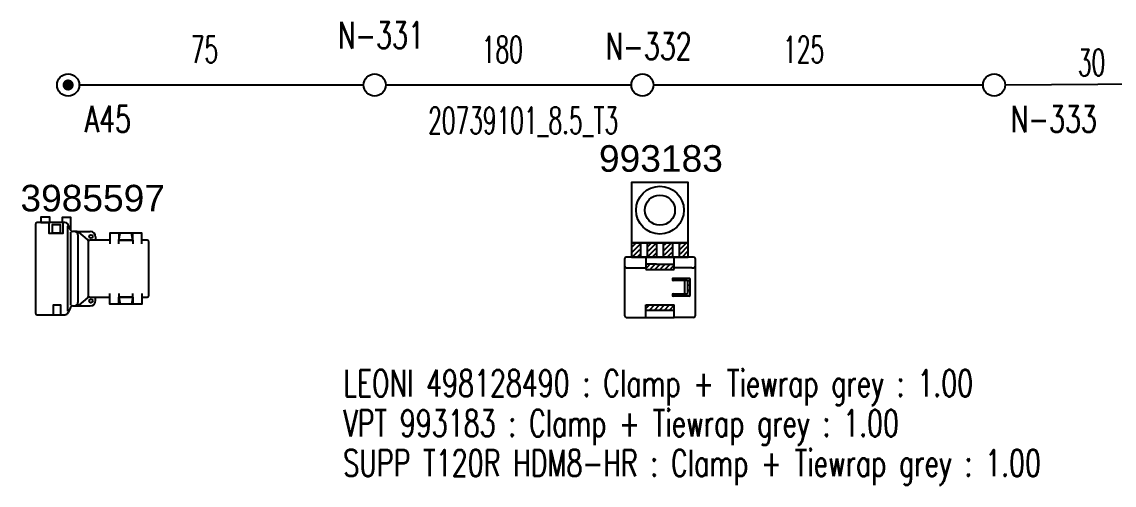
# Model space of a CAD drawing. Header units: millimetres. Extents: x -78 to 6757, y -2226 to 2184.
# Drawn here: x 95.7 to 342.3, y 985.7 to 1090.2 of the extents above; entities that cross this region are included whole.
import ezdxf

# ---------------------------------------------------------------- set-up
doc = ezdxf.new("R2010")
doc.units = ezdxf.units.MM
doc.layers.add('LAYER_0', color=7, linetype='Continuous')
doc.styles.add('HS-BUNDLE-DIMENSION', font='ROMANS.SHX', dxfattribs={"width": 0.6, "height": 6})
doc.styles.add('HS-NODE', font='ROMANS.SHX', dxfattribs={"width": 0.7, "height": 6})
doc.styles.add('HS-PART-NO', font='ROMANS.SHX', dxfattribs={"width": 0.7, "height": 6})
doc.styles.get("Standard").update_dxf_attribs({"font": 'TIMES.TTF'})
doc.linetypes.add('20739101', pattern='A,0.0001,-0.2,[132,ltypeshp.shx,S=0.2,R=0,X=-0.2,Y=0],-0.2', length=0.4001)
doc.linetypes.add('ZIPPED_TUBE', pattern='A,0.0001,-0.25,["~",Standard,S=1,R=0,X=-0.3,Y=-0.6],-0.25', length=0.5001)

# ---------------------------------------------------------------- blocks, each defined once
blk = doc.blocks.new('498128490')
at = {"layer": 'LAYER_0', "color": 7}
for points in [[(14.28, 16.68), (14.28, 30.28), (1.48, 30.28), (1.48, 16.68)], [(14.28, 16.68), (1.48, 16.68)], [(1.48, 16.68), (1.48, 13.48)], [(1.48, 16.68), (3.48, 16.68)], [(1.62, 15.77), (2.39, 16.54)], [(3.34, 16.35), (1.62, 14.63)], [(1.74, 13.62), (3.34, 15.22)], [(3.48, 16.68), (3.48, 13.48)], [(3.48, 16.68), (5.08, 16.68)], [(5.08, 16.68), (3.48, 16.68)], [(5.08, 16.68), (7.08, 16.68)], [(5.08, 13.48), (5.08, 16.68)], [(6.92, 16.54), (5.22, 14.84)], [(5.22, 15.97), (5.79, 16.54)], [(5.22, 13.71), (6.94, 15.42)], [(7.08, 16.68), (7.08, 13.48)], [(8.68, 16.68), (7.08, 16.68)], [(7.08, 16.68), (8.68, 16.68)], [(8.68, 13.48), (8.68, 16.68)], [(8.68, 16.68), (10.68, 16.68)], [(9.19, 16.54), (8.82, 16.18)], [(8.82, 15.05), (10.31, 16.54)], [(10.54, 15.63), (8.82, 13.92)], [(10.68, 16.68), (10.68, 13.48)], [(10.68, 16.68), (12.28, 16.68)], [(12.28, 16.68), (10.68, 16.68)], [(12.28, 13.48), (12.28, 16.68)], [(12.28, 16.68), (14.28, 16.68)], [(12.58, 16.54), (12.42, 16.38)], [(12.42, 15.26), (13.71, 16.54)], [(14.14, 15.84), (12.42, 14.12)], [(14.28, 13.48), (14.28, 16.68)], [(-0.12, 13.08), (-0.12, 12.68)], [(-0.12, 12.68), (-0.12, 11.88)], [(0.68, 13.48), (0.28, 13.48)], [(1.48, 13.48), (0.68, 13.48)], [(1.48, 13.48), (5.08, 13.48)], [(3.48, 13.48), (1.48, 13.48)], [(3.34, 14.09), (2.87, 13.62)], [(8.68, 13.48), (3.48, 13.48)], [(3.48, 13.48), (5.08, 13.48)], [(4.68, 13.48), (4.68, 11.88)], [(5.08, 13.48), (7.08, 13.48)], [(6.94, 14.3), (6.27, 13.62)], [(7.08, 13.48), (14.28, 13.48)], [(7.08, 13.48), (8.68, 13.48)], [(10.68, 13.48), (8.68, 13.48)], [(9.66, 13.62), (10.54, 14.5)], [(10.68, 13.48), (12.28, 13.48)], [(12.28, 13.48), (10.68, 13.48)], [(11.08, 11.88), (11.08, 13.48)], [(14.28, 13.48), (12.28, 13.48)], [(13.05, 13.62), (14.14, 14.71)], [(14.14, 13.58), (14.19, 13.62)], [(15.08, 13.48), (14.28, 13.48)], [(15.48, 13.48), (15.08, 13.48)], [(15.88, 12.68), (15.88, 13.08)], [(15.88, 11.88), (15.88, 12.68)], [(-0.12, 11.88), (-0.12, 11.48)], [(-0.12, 11.48), (-0.12, 0.68)], [(0.28, 11.08), (0.68, 11.08)], [(0.68, 11.08), (4.68, 11.08)], [(7.08, 11.88), (4.68, 11.88)], [(4.68, 11.88), (4.68, 10.68)], [(4.68, 10.68), (11.08, 10.68)], [(4.82, 11.05), (5.51, 11.74)], [(6.64, 11.74), (5.73, 10.82)], [(6.86, 10.82), (7.78, 11.74)], [(7.08, 11.88), (11.08, 11.88)], [(8.91, 11.74), (7.99, 10.82)], [(9.12, 10.82), (10.03, 11.74)], [(10.94, 11.51), (10.25, 10.82)], [(11.08, 10.68), (11.08, 11.88)], [(15.08, 11.08), (11.08, 11.08)], [(15.08, 11.08), (15.48, 11.08)], [(15.88, 11.48), (15.88, 11.88)], [(15.88, 0.68), (15.88, 11.48)], [(14.44, 8.69), (10.92, 8.69)], [(13.64, 8.21), (10.92, 8.21)], [(11.37, 8.55), (11.18, 8.35)], [(12.31, 8.35), (12.51, 8.55)], [(13.96, 8.21), (13.4, 8.21)], [(13.4, 7.97), (13.4, 5.41)], [(13.63, 8.55), (13.43, 8.35)], [(14.2, 5.41), (14.2, 7.97)], [(14.34, 8.12), (14.54, 8.32)], [(14.68, 4.93), (14.68, 8.45)], [(10.92, 5.17), (13.96, 5.17)], [(11.05, 4.84), (11.25, 5.03)], [(12.38, 5.03), (12.18, 4.83)], [(13.31, 4.83), (13.51, 5.03)], [(13.64, 5.17), (13.4, 5.17)], [(14.54, 7.19), (14.34, 6.99)], [(14.34, 5.86), (14.54, 6.06)], [(4.68, 2.68), (11.08, 2.68)], [(4.68, 1.48), (4.68, 2.68)], [(4.82, 2), (5.36, 2.54)], [(6.49, 2.54), (5.58, 1.62)], [(6.71, 1.62), (7.63, 2.54)], [(8.75, 2.54), (7.84, 1.62)], [(8.97, 1.62), (9.89, 2.54)], [(14.44, 4.69), (10.92, 4.69)], [(11.08, 1.48), (11.08, 2.68)], [(14.54, 4.93), (14.44, 4.83)], [(-0.12, 0.68), (-0.12, 0.28)], [(4.68, 1.48), (11.08, 1.48)], [(4.68, -0.12), (4.68, 1.48)], [(4.68, -0.12), (4.68, 1.48)], [(10.94, 2.46), (10.1, 1.62)], [(11.08, -0.12), (11.08, 1.48)], [(15.88, 0.28), (15.88, 0.68)], [(0.28, -0.12), (0.68, -0.12)], [(0.68, -0.12), (4.68, -0.12)], [(4.68, -0.12), (11.08, -0.12)], [(15.08, -0.12), (11.08, -0.12)], [(15.48, -0.12), (15.08, -0.12)]]:
    blk.add_lwpolyline(points, dxfattribs=at)
for radius in [5.4, 3.4]:
    blk.add_circle((7.88, 24.08), radius, dxfattribs=at)
for centre, radius, start, end in [((0.28, 13.08), 0.4, 90, 180), ((15.48, 13.08), 0.4, 0, 90), ((0.28, 11.48), 0.4, 180, 270), ((15.48, 11.48), 0.4, 270, 0), ((10.92, 8.45), 0.24, 90, 180), ((10.92, 8.45), 0.24, 180, 270), ((13.64, 7.97), 0.24, 90, 180), ((13.96, 7.97), 0.24, 0, 90), ((14.44, 8.45), 0.24, 0, 90), ((10.92, 4.93), 0.24, 90, 180), ((10.92, 4.93), 0.24, 180, 270), ((13.64, 5.41), 0.24, 180, 270), ((13.96, 5.41), 0.24, 270, 0), ((14.44, 4.93), 0.24, 270, 0), ((0.28, 0.28), 0.4, 180, 270), ((15.48, 0.28), 0.4, 270, 0)]:
    blk.add_arc(centre, radius, start, end, dxfattribs=at)
at = {"layer": 'LAYER_0', "color": 7, "linetype": 'Continuous', "insert": (-5.88, 38.74), "char_height": 6, "width": 590.658, "attachment_point": 1}
blk.add_mtext('{\\fArial|b0|i0|c0|p32;993183}', dxfattribs=at)
blk = doc.blocks.new('A$C79364227')
at = {"layer": 'LAYER_0', "color": 7}
for points in [[(0, 25.5), (0, 0.5)], [(8, 26), (0.5, 26)], [(1.51, 26), (4.01, 26), (4.01, 27.5), (1.51, 27.5), (1.51, 26)], [(3.73, 26), (3.73, 23.04), (7.81, 23.04), (7.81, 26)], [(4.81, 23.04), (4.81, 25.44), (6.97, 25.44), (6.97, 23.04), (4.81, 23.04)], [(10, 25.98), (10, 27.48), (7.5, 27.48), (7.5, 25.98)], [(8.33, 26), (8, 26)], [(9, 25), (9, 1)], [(9.75, 24.13), (9.25, 25.37)], [(10, 23.76), (10, 25.98)], [(10, 2.69), (10, 23.31)], [(11, 23.5), (10.68, 23.5)], [(11.64, 23.5), (11, 23.5)], [(11.64, 23.5), (15.48, 23.5)], [(12, 22.5), (12, 3.5)], [(14.73, 21.23), (12.28, 23.27)], [(16.98, 22), (16.98, 21)], [(30, 21), (30, 23), (21, 23), (21, 21)], [(23.5, 21), (27.51, 21), (27.51, 23), (23.5, 23), (23.5, 21)], [(23.5, 21), (23.95, 23)], [(27.5, 21), (27.06, 23)], [(15, 5.47), (15, 20.53)], [(21, 21), (15.37, 21)], [(21, 21), (21, 20)], [(23.5, 21), (27.51, 21)], [(23.5, 20), (23.5, 21)], [(27.51, 21), (23.5, 21)], [(27.51, 21), (27.51, 20)], [(31.5, 21), (30, 21)], [(30, 20), (30, 21)], [(32, 5.5), (32, 20.5)], [(14.73, 4.77), (12.28, 2.73)], [(15.37, 5), (21, 5)], [(16.98, 4), (16.98, 5)], [(21, 5), (21, 6)], [(30, 5), (30, 3), (21, 3), (21, 5)], [(23.5, 6), (23.5, 5)], [(23.5, 5), (27.51, 5), (27.51, 3), (23.5, 3), (23.5, 5)], [(23.5, 5), (23.95, 3)], [(23.5, 5), (27.51, 5)], [(27.51, 5), (23.5, 5)], [(23.5, 5), (27.51, 5)], [(27.5, 5), (27.06, 3)], [(27.51, 5), (27.51, 6)], [(30, 6), (30, 5)], [(30, 5), (31.5, 5)], [(0.47, 0), (8, 0)], [(7.12, 0), (7.12, 2.72), (4.96, 2.72), (4.96, 0), (7.12, 0)], [(8, 0), (8.32, 0)], [(9.75, 1.87), (9.25, 0.63)], [(10.68, 2.5), (11, 2.5)], [(11, 2.5), (11.64, 2.5)], [(11.64, 2.5), (15.48, 2.5)]]:
    blk.add_lwpolyline(points, dxfattribs=at)
for centre in [(15.66, 22.09), (15.66, 3.91)]:
    blk.add_circle(centre, 0.5, dxfattribs=at)
for centre, radius, start, end in [((0.5, 25.5), 0.5, 90, 180), ((8.33, 25), 1, 21.979, 90), ((10.68, 24.5), 1, 201.77, 270), ((11, 22.5), 1, 0, 90), ((11.64, 22.5), 1, 50.062, 90), ((15.48, 22), 1.5, 0, 90), ((14, 20.53), 1, 0, 50.223), ((15.37, 22), 1, 230.26, 270), ((31.5, 20.5), 0.5, 0, 90), ((11, 3.5), 1, 270, 0), ((14, 5.47), 1, 309.79, 0), ((15.37, 4), 1, 90, 129.75), ((15.48, 4), 1.5, 270, 0), ((31.5, 5.5), 0.5, 270, 0), ((0.5, 0.5), 0.5, 180, 270), ((8.32, 1), 1, 270, 338.11), ((10.68, 1.5), 1, 90, 158.26), ((11.64, 3.5), 1, 270, 309.9)]:
    blk.add_arc(centre, radius, start, end, dxfattribs=at)
blk = doc.blocks.new('418889530')
at = {"layer": 'LAYER_0', "color": 7, "linetype": 'Continuous', "xscale": 0.8000000000000007, "yscale": 0.8000000000000007, "zscale": 0.8}
blk.add_blockref('A$C79364227', (90.49, 82.05), dxfattribs=at)
at = {"layer": 'LAYER_0', "color": 7, "linetype": 'Continuous', "insert": (87.1, 111.37), "char_height": 6, "width": 590.658, "attachment_point": 1}
blk.add_mtext('{\\fArial|b0|i0|c1|p0;\\C256;3985597}', dxfattribs=at)

msp = doc.modelspace()

# ---------------------------------------------------------------- linework, layer by layer
at = {"color": 7, "linetype": 'Continuous'}
msp.add_lwpolyline([(105.51, 1075.96, 1.25, 1.25, 1), (106.76, 1075.96, 1.25, 1.25, 1)], format="xyseb", close=True, dxfattribs=at)
at = {"color": 7, "linetype": '20739101', "ltscale": 8}
for points in [[(108.64, 1075.96), (172.84, 1075.96)], [(177.84, 1075.96), (233.29, 1075.96)], [(238.29, 1075.96), (312.69, 1075.96)]]:
    msp.add_lwpolyline(points, dxfattribs=at)
at = {"color": 7, "ltscale": 8}
msp.add_lwpolyline([(317.69, 1075.98), (359.54, 1076.28)], dxfattribs=at)
at = {"color": 7, "linetype": 'Continuous'}
for centre in [(106.14, 1075.96), (175.34, 1075.96), (235.79, 1075.96), (315.19, 1075.96)]:
    msp.add_circle(centre, 2.5, dxfattribs=at)

# ---------------------------------------------------------------- block references
at = {"linetype": 'ZIPPED_TUBE'}
for name, p in [('498128490', (231.86, 1023.64)), ('418889530', (8.27, 942.06))]:
    msp.add_blockref(name, p, dxfattribs=at)

# ---------------------------------------------------------------- texts
at = {"color": 5, "linetype": 'Continuous', "style": 'HS-NODE', "width": 0.7}
for s, p in [('N-331', (167.02, 1084.21)), ('N-332', (227.47, 1081.71)), ('A45', (109.89, 1065.29)), ('N-333', (318.94, 1065.29))]:
    msp.add_text(s, height=6, dxfattribs=at).set_placement(p)
at = {"color": 1, "linetype": 'Continuous', "ltscale": 8, "style": 'HS-BUNDLE-DIMENSION', "width": 0.6}
for s, p in [('75', (133.82, 1080.96)), ('180', (199.52, 1080.96)), ('125', (267.55, 1080.96)), ('20739101_8.5_T3', (187.43, 1064.96))]:
    msp.add_text(s, height=6, dxfattribs=at).set_placement(p)
msp.add_text('30', height=6, rotation=0.4224, dxfattribs=at).set_placement((334.12, 1077.98))
at = {"color": 200, "linetype": 'Continuous', "style": 'HS-PART-NO', "width": 0.7}
for s, p in [('LEONI 498128490 : Clamp + Tiewrap grey : 1.00', (168.25, 1005.66)), ('VPT 993183 : Clamp + Tiewrap grey : 1.00', (168.25, 996.66)), ('SUPP T120R HDM8-HR : Clamp + Tiewrap grey : 1.00', (168.25, 987.66))]:
    msp.add_text(s, height=6, dxfattribs=at).set_placement(p)

doc.saveas('drawing.dxf')
